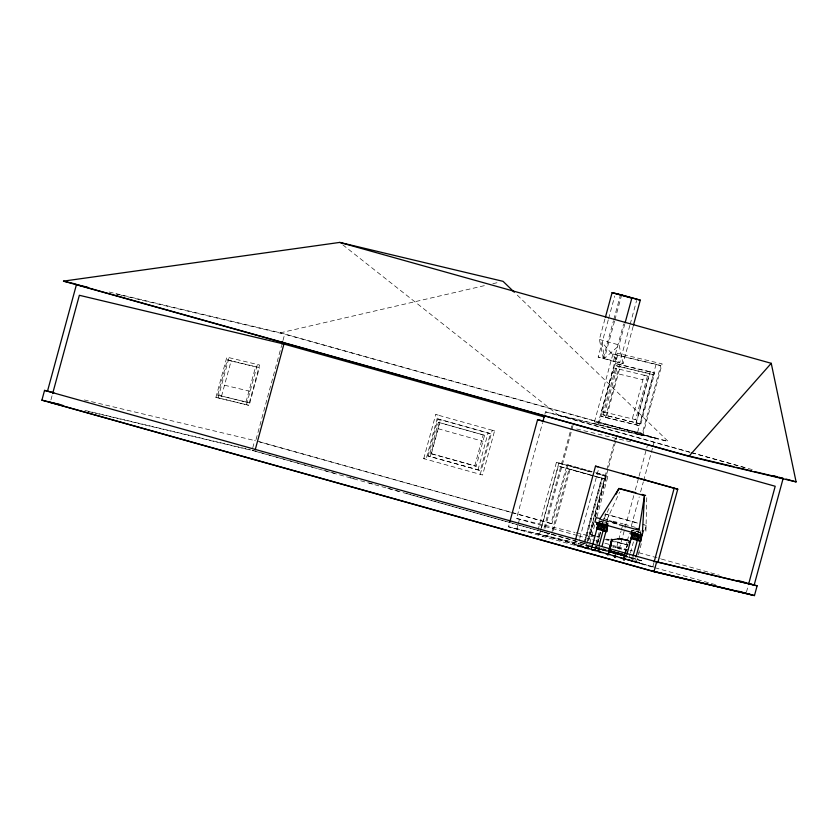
<?xml version="1.0" encoding="UTF-8"?>
<svg xmlns="http://www.w3.org/2000/svg" width="838" height="838" viewBox="0 0 838 838"><rect width="100%" height="100%" fill="white"/><g stroke="black" fill="none" stroke-linecap="round" stroke-linejoin="round"><path stroke-width="0.63" stroke-dasharray="4.19 3.14" d="M645.92 531.208L646.81 495.75M623.524 560.088C625.881 549.938 622.571 560.612 624.268 560.287L624.666 555.835L624.268 560.287M614.285 557.637C617.156 547.57 612.945 557.794 615.008 557.825L616.192 553.583L615.008 557.825M50.94 399.862L52.312 394.824M215.921 397.369L226.847 357.135L259.571 365.022L248.645 405.257L215.921 397.369L248.645 405.257M217.733 395.138L227.297 359.911L255.6 366.656L259.403 367.725L249.839 402.942L217.733 395.138L249.839 402.942M218.079 397.977L229.004 357.742L226.847 357.135M221.536 396.196L231.099 360.979L259.403 367.725M246.037 401.884L255.6 366.656M246.487 404.66L257.413 364.425L259.571 365.022M252.762 447.806L254.752 440.484M256.051 439.541L281.61 345.486M282.972 340.469L284.679 334.194L655.243 438.012L652.854 446.79M423.745 458.616L435.739 414.506L438.106 415.061L426.113 459.182L423.745 458.616L482.594 475.01L494.577 430.889L435.739 414.506M427.925 455.924L437.96 418.99L440.327 419.545L490.398 433.581L480.363 470.527L427.925 455.924L480.363 470.527M429.967 453.368L438.4 422.352L439.803 422.687L484.584 435.236L476.162 466.253L429.967 453.368L476.162 466.253M430.292 456.49L440.327 419.545M431.371 453.704L439.803 422.687M474.758 465.918L483.18 434.901L484.584 435.236M477.995 469.961L488.041 433.016L490.398 433.581M715.463 584.662L508.488 526.788L509.514 523.006M577.392 535.513L516.564 518.471L542.458 423.159M544.836 414.381L545.517 411.867L655.243 438.012M516.847 529.019L517.842 525.353M518.167 524.138L519.497 519.246M591.46 472.077L556.422 462.367L537.074 533.576L588.486 547.874L594.938 524.138M540.227 531.659L539.546 534.162L588.486 547.874M540.562 530.412L558.894 462.953M541.578 527.563L558.276 466.106L604.355 478.907L558.276 466.106M544.051 528.149L570.427 431.088M570.762 429.831L572.124 424.814M545.046 528.369L573.119 425.055M633.172 326.307L623.022 363.682L603.297 358.161L599.38 339.453L605.067 318.503M547.444 536.676L548.366 533.293M512.06 512.615L551.016 523.53L567.001 464.702L591.618 471.564M551.016 523.53L552.001 523.76L567.986 464.943M629.841 325.427L619.691 362.802L613.468 361.314L598.175 357.03L608.262 319.906M608.598 318.65L614.746 296.013M552.064 531.627L569.096 468.934L591.345 475.125M553.394 530.611L570.091 469.175M603.297 358.161L613.447 320.786M613.793 319.54L620.225 295.877M614.547 321.143L604.387 358.507L598.175 357.03M614.883 319.896L621.314 296.223M594.477 421.849L612.913 354.003L656.07 364.289L660.742 365.598L642.306 433.445L594.477 421.849L642.306 433.445M613.468 361.314L623.629 323.939M623.022 363.682L619.093 344.984L624.792 324.023M597.766 424.876L617.239 353.186L662.125 363.881L642.652 435.571L593.095 423.567M601.6 411.427L613.458 367.788L647.47 376.032L635.613 419.67L601.6 411.427L604.879 412.348L616.737 368.71L613.458 367.788M599.149 423.159L617.585 355.312L660.742 365.598M602.931 414.758L616.255 365.714L649.429 373.622L653.326 374.712L640.002 423.756L602.931 414.758L640.002 423.756M630.186 324.18L636.618 300.507M605.465 417.544L619.816 364.719L654.698 373.025L640.347 425.861L600.94 416.276L640.347 425.861M606.827 415.858L620.162 366.814L653.326 374.712M599.882 547.905L598.877 551.582L595.263 550.702L574.156 544.763L575.172 541.023M632.7 557.427L631.716 561.072L577.644 545.926L579.467 539.41M579.812 538.153L599.128 467.049M583.897 543.244L601.611 478.048L602.595 478.278L584.882 543.485L585.846 543.789M543.024 531.921L540.552 531.323L584.159 543.537L601.873 478.32M587.658 540.374L606.534 470.904M606.869 469.647L614.024 443.302M614.369 442.045L615.385 438.284M586.013 547.287L586.694 544.784M587.029 543.537L605.549 475.502L606.534 475.743L595.315 517.046M588.643 540.583L593.786 521.686M595.148 516.648L615.689 441.05M616.035 439.793L616.716 437.268M587.532 545.999L586.841 548.544L598.227 551.299L598.919 548.754L587.532 545.999L642.557 561.02L641.866 563.576L630.48 560.821L631.171 558.265M595.682 536.048L589.564 534.33L590.549 534.56L593.953 522.053M630.145 553.981L628.521 560.234L639.111 562.79L588.339 548.104L577.644 545.926M596.97 516.637L607.833 476.665L596.447 473.47M592.476 545.276L591.481 548.911L600.616 551.373L601.275 548.942M594.446 549.634L595.766 544.773M596.09 543.558L599.065 532.643M595.263 550.702L596.918 544.585M597.253 543.359L600.249 532.36M602.899 522.566L605.225 514.008L637.55 522.954M597.347 544.574L596.352 548.251L615.019 553.279M597.683 543.359L600.678 532.329M598.322 548.23L597.662 550.65L600.616 551.373M606.523 523.446L608.849 514.888M636.094 422.666L649.429 373.622M635.822 424.594L650.173 371.758L654.698 373.025M637.634 432.136L656.07 364.289M609.017 550.807L607.697 555.678L608.713 550.713M612.557 552.556L608.901 551.456L609.111 550.671M609.415 550.597L608.273 555.835L609.635 550.817M622.718 555.531L609.195 551.949L609.551 550.639M617.019 545.926L618.35 541.023M618.685 539.808L621.01 531.229M621.346 530.004L622.341 526.327M619.24 549.162L633.957 494.975M635.33 489.937L638.755 477.335M639.09 476.078L647.313 445.837M626.96 542.102L626.279 544.616L615.27 541.526M627.306 540.856L629.348 533.324M631.391 525.803L639.226 496.955M640.588 491.937L643.312 481.913M643.657 480.656L652.519 448.047M621.922 553.918L624.488 554.609L623.2 559.805L624.226 554.829M624.551 553.604L627.484 544.019M622.854 555.584L624.132 555.919L624.352 554.567L623.074 554.222M624.855 553.709L627.536 544.826M624.802 554.986L623.472 559.857L625.106 555.091L625.86 555.259L625.316 555.971M625.127 553.771L626.489 548.88M626.007 556.128L624.771 555.678L624.98 554.903L626.216 555.353L626.007 556.128L624.666 555.835M625.431 553.876L626.426 550.22M631.559 531.177L631.789 530.318L641.049 532.759M626.531 555.688L625.536 559.334L656.416 567.755M630.48 552.766L633.444 541.84M638.619 532.444L639.624 528.768M632.69 561.23L633.696 557.563M640.337 533.094L641.007 530.653M634.67 561.785L635.665 558.139M636.314 562.109L637.98 555.992M638.315 554.766L641.3 543.757M644.956 530.307L646.287 525.405L643.794 524.714M652.792 566.876L654.143 561.889M746.449 592.099L748.156 585.804M628.05 544.229L626.447 547.591L627.777 544.124M617.386 547.769L626.604 550.199L617.491 548.251M606.722 520.189L619.638 492.074M603.884 518.921L610.253 506.047M617.438 347.005L604.387 358.507L602.103 342.553L619.691 362.802M109.16 292.012L280.426 332.822L486.522 285.161M492.88 283.684L499.249 282.217M626.216 555.353L625.829 555.227M598.856 520.995L601.412 521.582M650.173 371.758L615.302 363.451L619.816 364.719M612.19 372.428L642.924 379.75M115.812 293.96L119.625 294.861M120.892 295.165L284.679 334.194M342.815 244.853L558.485 415.313L668.2 441.458L515.265 293.164M576.68 429.004L632.177 442.234M494.577 430.889L492.21 430.323L480.226 474.444L482.594 475.01M559.093 463.11L561.565 463.697M224.511 385.218L252.825 391.964M602.69 475.324L605.162 475.921M607.833 476.665L596.457 473.585M84.313 399.956L255.716 440.798M84.952 410.421L250.834 449.954M88.378 411.468L253.568 450.834M516.564 518.471L574.994 532.476M576.251 532.779L599.799 538.3M604.837 539.504L609.886 540.709M611.143 541.013L627.955 545.098M544.794 526.379L545.779 526.61M548.45 533.356L549.435 533.596M551.383 534.141L552.368 534.372M584.159 543.537L586.631 544.134M508.488 526.788L618.214 552.933M513.904 528.233L624.048 554.557M542.144 536.142L543.129 536.383M642.662 524.536L646.287 525.405M599.065 520.995L607.278 523.226M606.576 523.132L608.199 523.457M640.787 532.748L631.789 530.318M574.156 544.763L588.339 548.104M628.626 559.847L639.216 562.413M623.629 555.573L625.096 555.95M624.729 554.861L622.414 554.264M622.456 554.442L624.226 554.903M622.246 555.217L623.985 555.678M613.091 546.439L614.296 546.753M612.588 546.963L613.772 547.266M612.934 551.519L610.514 550.88L611.761 551.215M611.667 551.184L612.85 551.498M620.895 554.033L622.739 554.526M620.623 554.787L622.508 555.29M616.789 547.413L625.651 549.791M615.406 552.169L616.695 552.514M607.382 555.584L608.273 555.835M622.896 559.711L623.776 559.962M620.612 553.562L617.994 552.86M618.853 554.316L620.78 554.84M604.345 518.848L606.827 519.518M613.049 521.194L623.011 523.876M624.771 555.678L625.515 556.003M621.566 555.227L623.996 555.877M621.429 555.185L620.13 554.84A35.521 0.555 15.2 0 0 612.494 552.808L609.195 551.949M623.409 554.316L624.394 554.578M617.156 553.028L619.093 553.551M616.967 553.803L618.884 554.327M615.343 552.525L617.26 553.049L613.856 552.095M615.123 553.3L617.051 553.824M599.38 339.453L619.093 344.984M612.913 354.003L617.585 355.312M616.255 365.714L620.162 366.814M647.47 376.032L644.181 375.11L632.323 418.749L635.613 419.67M280.426 332.822L668.2 441.458M637.98 434.262L642.652 435.571M558.485 415.313L690.491 452.3M691.748 452.656L754.609 470.265M545.517 411.867L690.103 452.373M691.36 452.73L746.679 468.222M227.297 359.911L231.099 360.979M437.96 418.99L488.041 433.016M438.4 422.352L483.18 434.901M596.583 472.957L606.534 475.743M438.159 428.742L482.939 441.291M567.001 464.702L594.351 472.37M595.598 472.716L605.549 475.502M556.422 462.367L591.481 472.182M592.592 475.481L602.595 478.278M257.266 441.197L510.436 512.123M511.704 512.468L552.001 523.76M590.549 534.56L595.546 535.964M596.792 536.31L599.285 537.011M606.764 539.106L609.257 539.808M615.501 541.558L629.223 545.402M259.487 441.856L510.803 512.259M596.907 536.383L599.359 537.074M606.702 539.127L609.142 539.819M578.492 535.775L594.949 540.426M596.101 540.709L598.709 541.484M604.9 543.181L611.248 544.993M612.452 545.297L616.255 546.397M617.48 546.701L628.793 549.917M630.05 550.262L632.575 550.933M638.828 552.724L660.25 558.684M661.392 559.051L719.381 575.245M252.102 450.247L317.424 468.557M323.709 470.317L336.279 473.837M350.095 477.702L355.123 479.116M368.94 482.981L373.968 484.395M387.785 488.261L400.355 491.78M406.629 493.54L549.864 533.67M611.855 551.037L626.562 555.165M254.836 451.137L586.914 544.092M588.842 544.71L605.979 549.508M610.871 550.88L623.629 554.379M605.225 514.008L637.676 523.132M624.237 524.221L635.309 527.332M612.84 521.906L618.968 523.635M612.452 522.064L618.622 523.802M613.112 522.839L618.004 524.221M611.981 522.661L618.098 524.389M598.845 521.058L603.884 522.472M613.709 552.053L615.972 552.525M613.489 552.839L615.333 553.342M595.357 547.895L642.557 561.02M585.018 547.298L635.895 561.607M577.749 545.548L653.902 567.054M604.669 522.524L607.938 523.457M612.169 552.452L613.804 552.912M635.613 531.198L640.379 532.654M609.697 550.671L612.63 551.561M610.2 551.006L612.767 551.771M611.834 551.488L612.63 551.739M611.709 551.456L612.515 551.708M627.316 556.736L631.632 558.171M615.322 552.148A35.521 0.555 15.2 0 1 620.487 553.53"/><path stroke-width="1.26" d="M603.8 527.008L603.653 524.839C592.696 519.539 597.127 528.349 603.821 527.374M638.011 536.624L637.854 534.466C626.887 529.166 631.36 537.975 638.022 536.99A5.175 2.524 -74.3 0 1 637.655 538.897L631.265 537.231M642.505 531.114L644.485 495.677L618.926 488.491L599.725 519.225M598.217 526.379L596.761 528.956L606.754 531.627L607.77 524.619L601.935 546.512M641.122 540.07L641.971 534.246M638.923 530.245L644.485 495.677M612.295 539.745L611.709 539.651L609.341 549.592M609.655 549.539L611.95 539.902L619.523 538.614L628.395 540.615M609.959 549.613L611.95 539.902M629.663 541.777L628.909 542.699M747.905 583.279L757.112 585.825L754.462 595.588L653.986 571.642L41.9 400.166L44.55 390.393L53.842 392.687M47.494 391.178L76.457 284.574L87.885 287.298M52.647 393.567L79.359 295.29L283.935 344.041L544.197 416.947M281.956 344.229L282.636 341.726M255.181 449.88L283.935 344.041M509.86 521.749L537.587 419.691L543.893 421.2M542.794 421.902L544.501 415.627M605.403 317.267L612.107 292.609L621.649 294.976M625.127 322.787L631.831 298.139L612.107 292.609M633.507 325.071L640.284 300.151L620.56 294.63M575.507 539.777L595.504 466.169L597.923 466.756M603.601 526.243L596.991 524.389L597.347 523.069M603.611 526.662L596.991 524.389M592.801 544.061L597.745 525.855M603.685 524.284L597.305 522.776L602.417 523.939M598.981 545.8L604.91 523.949M604.418 531.062L606.272 524.263M609.037 549.498L611.709 539.651M637.812 535.859L631.192 534.016L631.559 532.685M637.812 536.278L631.192 534.016M632.428 535.995L630.972 538.583L640.955 541.243M626.855 554.473L632.135 535.053M633.036 556.212L638.975 534.361M638.629 540.678L640.473 533.879M635.99 556.924L642.264 533.869M642.138 535.073L643.312 530.737M654.143 561.889L674.14 488.282L677.764 489.162L657.767 562.769M653.986 571.642L656.636 561.879L757.112 585.825M748.502 584.536L775.202 486.26L537.587 419.691M779.371 477.377L783.142 478.435L754.179 585.039L655.672 561.565M616.035 494.347L618.926 488.491L635.853 492.671M688.888 456.343L771.243 363.304L339.736 242.412L63.489 281.128L688.888 456.343L796.1 481.892L771.243 363.304M597.065 527.615L597.159 527.511A5.018 2.451 -74.3 0 0 597.536 525.457M629.212 542.783L629.946 541.861L629.516 541.275L627.222 540.081L617.795 538.625M610.357 546.376L611.185 545.936M640.284 300.151L615.438 293.499M339.736 242.412L503.062 281.338L514.323 292.253M63.489 281.128L76.174 284.155M733.889 466.703L684.636 454.961L76.457 284.574M736.413 467.3L751.571 470.914M754.095 471.522L783.142 478.435M41.9 400.166L60.064 404.565M62.965 405.414L50.259 402.387L651.241 570.751L746.103 593.356M653.022 571.327L751.518 594.802M600.102 518.596L596.09 517.622L594.917 521.959L638.127 534.11M786.044 479.074L796.1 481.892M773.076 475.617L776.847 476.675M737.88 580.472L745.789 582.651M44.55 390.393L656.636 561.879M738.561 591.251L754.462 595.588M621.597 473.365L624.09 474.067M627.84 475.125L677.764 489.162M595.504 466.169L674.14 488.282M641.939 494.378L645.595 495.405M609.174 520.88L611.625 521.561M636.115 528.453L638.566 529.145M600.951 519.57L608.304 521.634M619.324 524.735L637.708 529.899M597.159 527.511L603.465 529.281A5.175 2.524 -74.3 0 0 603.821 527.374M596.949 528.296L603.245 530.066M631.15 537.923L637.456 539.693M614.883 547.057L616.003 547.382M611.761 539.253L611.143 539.41L611.468 540.122M640.808 533.963L640.934 540.028M606.628 525.552L606.754 531.627M631.737 535.073A5.018 2.451 -74.3 0 1 631.36 537.116M631.59 532.13L637.812 534.173L631.59 532.13"/></g></svg>
